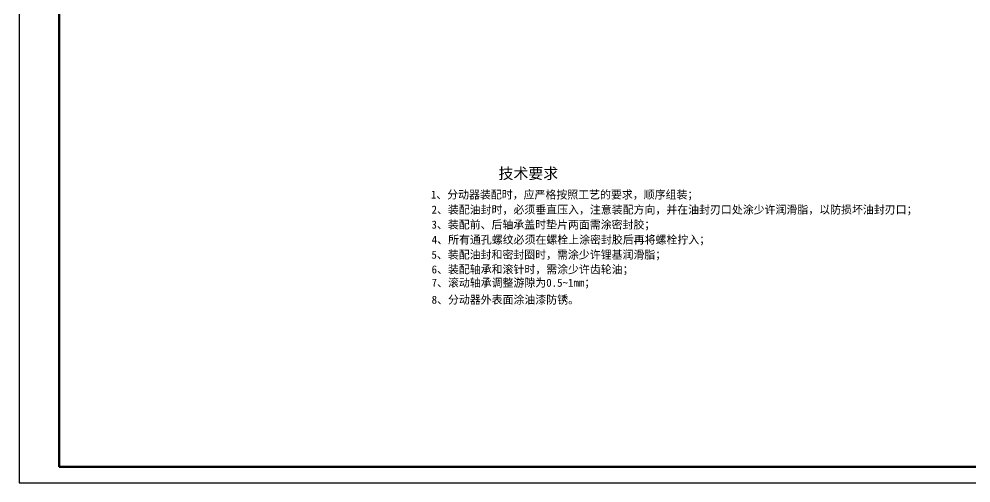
# Model space of a CAD drawing. Header units: millimetres. Extents: x 47 to 1236, y 39 to 880.
# Drawn here: x 47 to 642, y 39 to 329 of the extents above; entities that cross this region are included whole.
import ezdxf

# ---------------------------------------------------------------- set-up
doc = ezdxf.new("R2010")
doc.units = ezdxf.units.MM
for name, color, linetype, lineweight in [('01', 7, 'Continuous', 50), ('02', 3, 'Continuous', 25), ('文字', 131, 'Continuous', 35)]:
    doc.layers.add(name, color=color, linetype=linetype, lineweight=lineweight)
doc.styles.add('PDF FangSong', font='simfang.ttf')
doc.styles.add('PDF FangSong_GB2312', font='arial.ttf')

msp = doc.modelspace()

# ---------------------------------------------------------------- linework, layer by layer
at = {"layer": '01'}
for p, q in [((72.283, 870.311), (72.283, 49.311)), ((72.283, 49.311), (1226.283, 49.311))]:
    msp.add_line(p, q, dxfattribs=at)
at = {"layer": '02'}
for p, q in [((47.283, 880.311), (47.283, 39.311)), ((47.283, 39.311), (1236.283, 39.311))]:
    msp.add_line(p, q, dxfattribs=at)

# ---------------------------------------------------------------- texts
at = {"layer": '文字', "attachment_point": 4}
for s, insert, char_height, style in [('   技术要求', (338.756, 232.05), 6.8301, 'PDF FangSong_GB2312'), ('3、装配前、后轴承盖时垫片两面需涂密封胶；', (304.84, 199.947), 4.99988, 'PDF FangSong'), ('4、所有通孔螺纹必须在螺栓上涂密封胶后再将螺栓拧入；', (305.014, 190.556), 4.99988, 'PDF FangSong'), ('5、装配油封和密封圈时，需涂少许锂基润滑脂；', (304.84, 181.187), 4.99988, 'PDF FangSong'), ('6、装配轴承和滚针时，需涂少许齿轮油；\\P7、滚动轴承调整游隙为0.5~1mm；', (304.927, 167.851), 4.99988, 'PDF FangSong')]:
    msp.add_mtext(s, dxfattribs=dict(at, insert=insert, char_height=char_height, style=style))
at = {"layer": '文字', "char_height": 4.99988, "attachment_point": 4, "style": 'PDF FangSong'}
for s, insert, rotation in [('1、分动器装配时，应严格按照工艺的要求，顺序组装；', (304.448, 218.665), 359.999993), ('2、装配油封时，必须垂直压入，注意装配方向，并在油封刃口处涂少许润滑脂，以防损坏油封刃口；', (304.905, 209.295), 0.000006)]:
    msp.add_mtext(s, dxfattribs=dict(at, insert=insert, rotation=rotation))
at = {"layer": '文字', "insert": (304.949, 153.363), "char_height": 4.99988, "width": 382.73388, "attachment_point": 4, "style": 'PDF FangSong'}
msp.add_mtext('8、分动器外表面涂油漆防锈。', dxfattribs=at)

doc.saveas('drawing.dxf')
